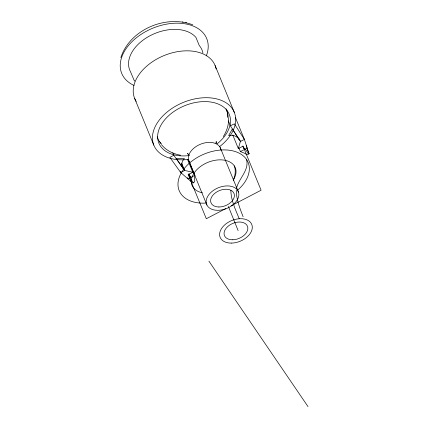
<?xml version="1.0" encoding="UTF-8"?>
<svg xmlns="http://www.w3.org/2000/svg" width="428" height="428" viewBox="0 0 428 428"><rect width="100%" height="100%" fill="white"/><g stroke="black" fill="none" stroke-linecap="round" stroke-linejoin="round"><path stroke-width="0.64" d="M227.905 117.315L227.701 113.597L226.262 109.22M188.288 159.286L194.863 175.32L194.451 179.289C195.339 180.75 194.43 182.622 192.83 183.077L180.723 172.548L169.857 157.376L173.779 155.273L184.645 170.44L192.798 172.286L187.485 159.334M216.06 142.685L216.268 141.497L216.124 143.717M236.427 188.55C238.583 178.497 249.519 170.387 246.517 159.43M120.851 57.566C129.871 29.58 165.834 14.466 192.771 24.84M243.596 146.948L244.623 149.447L242.655 146.381L238.332 148.57L240.408 141.422L239.648 139.571M233.265 180.579C235.02 175.924 236.277 170.617 234.191 165.845M223.33 136.569C226.835 131.022 229.055 124.43 228.472 117.812M192.798 172.286L188.523 174.554L190.642 177.54L188.042 178.888L187.539 177.652M194.863 175.32L190.337 177.706L188.802 173.977M225.754 208.613L206.317 218.724L188.143 174.415M231.056 205.852L261.091 190.225L242.917 145.911M238.883 147.906L240.402 151.608L244.918 149.26M244.607 149.42L247.224 148.099L244.404 139.426L235.298 117.224M246.212 145.627L249.112 153.791L247.598 154.406L246.335 154.347L244.543 153.213L240.402 151.608M230.392 125.811L234.389 123.81L244.404 139.426L240.408 141.422L230.392 125.811L228.37 120.878M182.392 21.914L183.034 22.042M185.784 22.572L186.49 22.711M180.605 155.241C173.426 153.984 166.39 150.656 161.709 144.948M188.208 154.144L187.496 153.449L189.219 155.284M159.419 141.518L160.8 143.284M239.284 139.549L237.722 137.666L235.111 135.992L231.73 135.269L228.643 135.574L232.318 129.026L239.284 139.549L238.781 138.314M189.92 177.888L193.386 182.777M183.361 168.648L176.095 158.285L184.436 158.579L182.66 160.805L181.772 163.747L182.216 166.551L183.361 168.648L181.59 164.331M208.918 261.15L308.01 406.6M134.627 81.138L134.312 80.646M245.324 149.056L248.545 154.075M134.189 80.448L130.385 71.476A37.247 24.385 -22.3 0 1 150.319 35.588A37.247 24.385 -22.3 0 1 195.917 37.38L199.255 45.518L200.422 47.037A37.247 24.385 -22.3 0 1 202.899 52.901M215.097 65.527L234.319 112.404M247.09 148.853L249.112 153.791M232.762 135.002L238.332 148.57M220.227 147.617L238.476 192.108A17.072 11.176 -22.3 0 1 217.574 210.314A17.072 11.176 -22.3 0 1 211.469 191.915A17.072 11.176 -22.3 0 1 238.476 192.108M238.139 230.617L228.359 206.424M188.684 160.586L206.933 205.076M189.106 173.816L190.642 177.54M181.611 163.041L184.645 170.44L180.723 172.548L180.215 171.312M172.768 152.807L173.779 155.273M134.579 98.247L153.807 145.119M239.209 218.74C235.528 209.602 230.976 200.358 230.863 190.31M243.099 216.718C239.792 208.227 236.411 199.459 236.251 190.235M202.38 192.787A23.363 15.296 -22.3 0 1 194.232 172.842A23.363 15.296 -22.3 0 1 224.62 160.216A23.363 15.296 -22.3 0 1 233.249 179.963M206.35 55.838A45.93 30.072 -22.3 0 0 194.446 26.584A45.93 30.072 -22.3 0 0 149.195 29.778L145.001 31.961A45.93 30.072 -22.3 0 0 134.028 85.429M206.333 203.049A37.247 24.385 -22.3 0 1 181.087 173.249A37.247 24.385 -22.3 0 1 234.822 151.41A37.247 24.385 -22.3 0 1 237.224 190.492M226.054 108.819A37.247 24.385 -22.3 0 1 227.947 117.342M161.731 144.252A37.247 24.385 -22.3 0 1 157.204 136.757M189.588 162.421A17.072 11.176 -22.3 0 1 200.432 144.231A17.072 11.176 -22.3 0 1 220.885 149.623M188.743 159.382A43.453 28.451 -22.3 0 1 155.557 125.886A43.453 28.451 -22.3 0 1 219.313 99.633A43.453 28.451 -22.3 0 1 219.494 146.713M189.149 155.583A38.022 24.894 -22.3 0 1 160.307 126.378A38.022 24.894 -22.3 0 1 215.669 103.121A38.022 24.894 -22.3 0 1 217.13 143.829M136.216 101.409A43.453 28.451 -22.3 0 1 164.24 55.485A43.453 28.451 -22.3 0 1 216.103 68.945M231.65 243.093A17.072 11.176 -22.3 0 0 251.766 224.47A17.072 11.176 -22.3 0 0 224.438 225.128A17.072 11.176 -22.3 0 0 231.65 243.093M232.821 239.771A12.417 8.127 -22.3 0 0 247.454 226.225A12.417 8.127 -22.3 0 0 227.578 226.701A12.417 8.127 -22.3 0 0 232.821 239.771M218.917 206.986A12.417 8.127 -22.3 0 0 234.121 193.745A12.417 8.127 -22.3 0 0 214.476 193.606A12.417 8.127 -22.3 0 0 218.917 206.986"/></g></svg>
